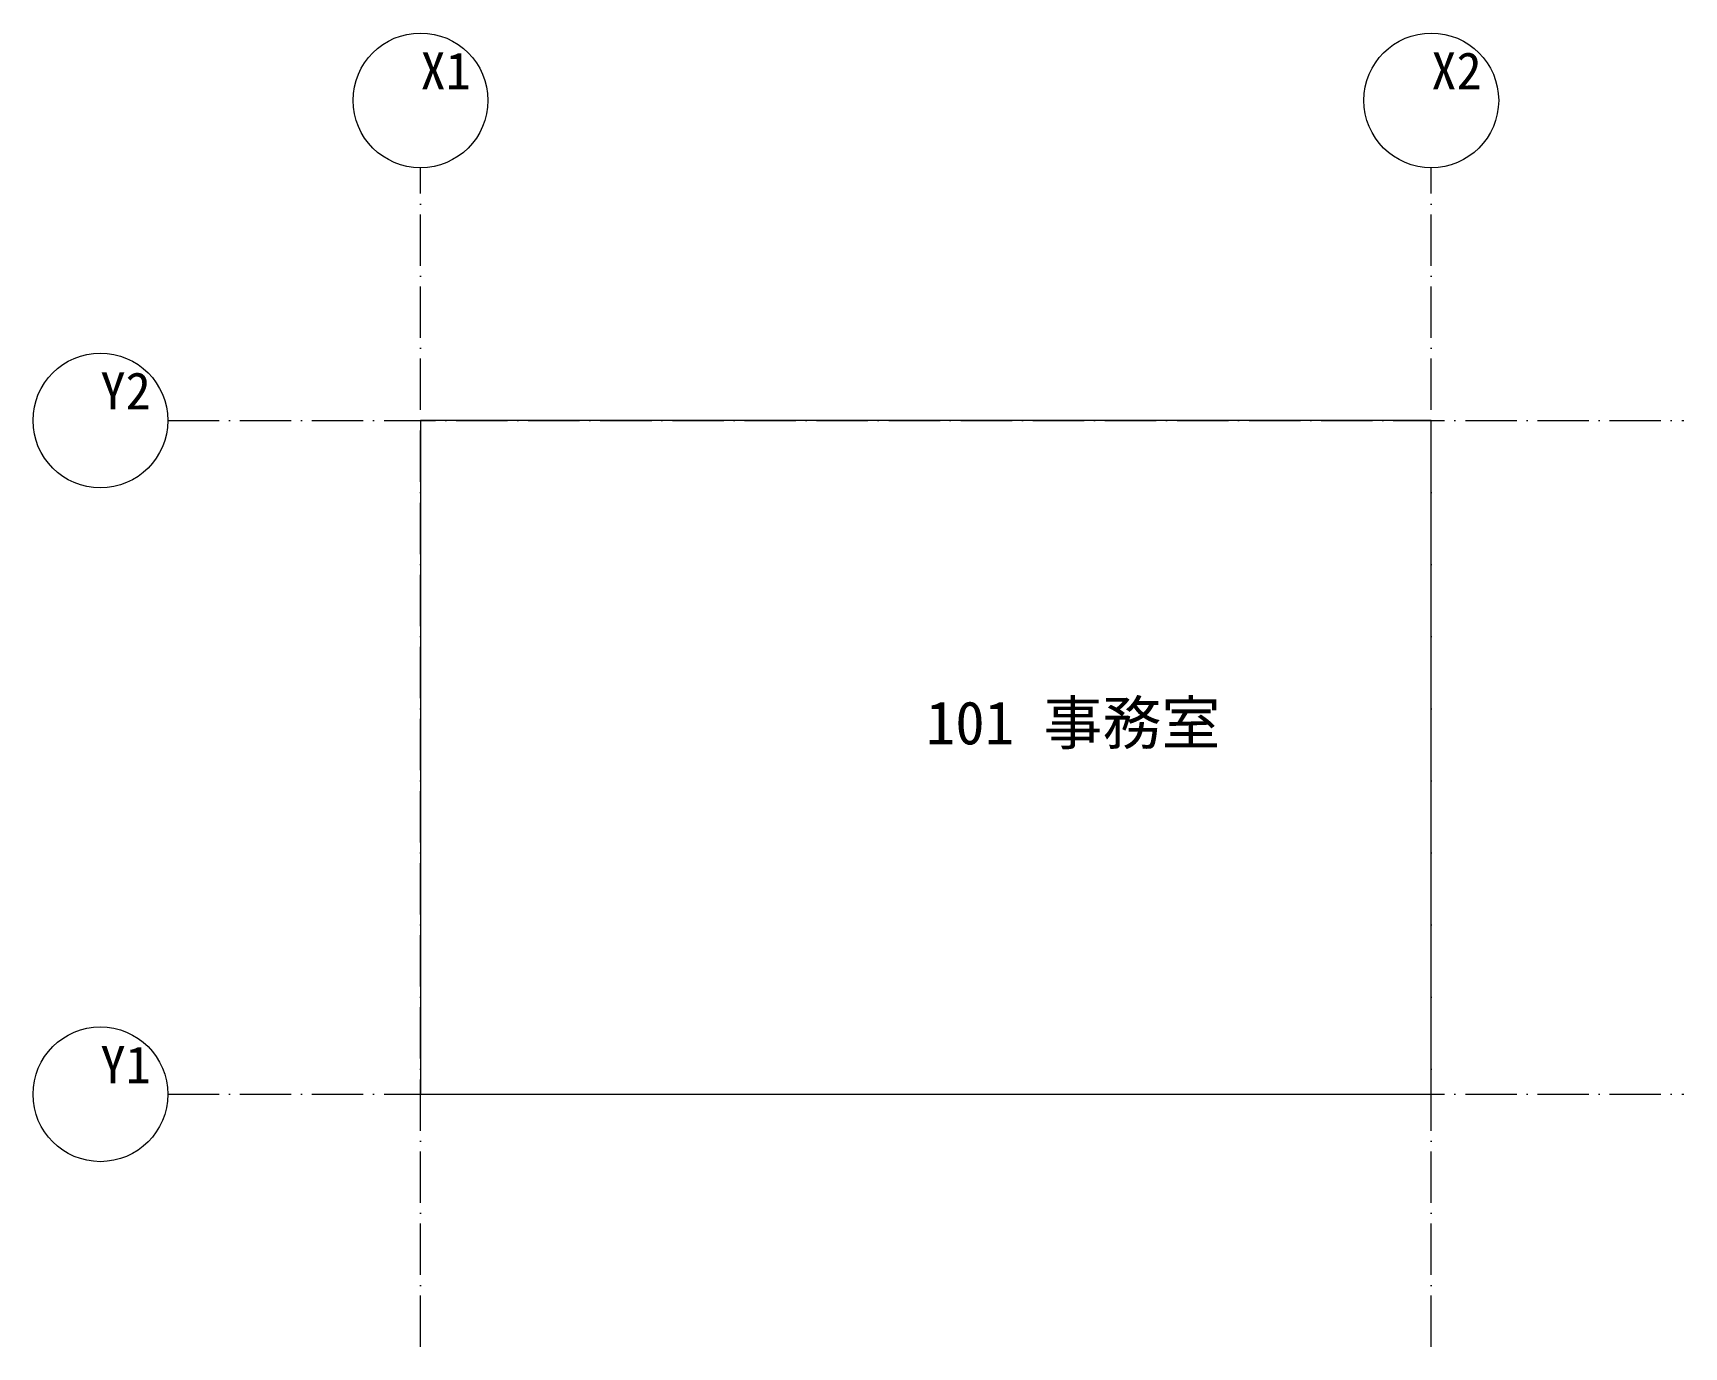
# Model space of a CAD drawing. Units: millimetres at full size. Extents: x -2300 to 7500, y -1500 to 6300.
import ezdxf
from ezdxf.enums import TextEntityAlignment as Align

# ---------------------------------------------------------------- set-up
doc = ezdxf.new("R2010")
doc.units = ezdxf.units.MM
doc.header["$LTSCALE"] = 120
doc.linetypes.add('USER10', pattern=[3.566, 2.54, -0.508, 0.01, -0.508])
for name, color, linetype, lineweight in [('0-2_GRID', 1, 'USER10', 18), ('0-3_ROOM_BOUNDARY', 3, 'Continuous', 18), ('0-5_WALL_CENTER', 5, 'Continuous', 18)]:
    doc.layers.add(name, color=color, linetype=linetype, lineweight=lineweight)
doc.layers.add('0-4_ROOM_NAME', color=7, linetype='Continuous')
doc.styles.add('ＭＳ ゴシック', font='')
doc.styles.get('ＭＳ ゴシック').set_extended_font_data('MS Gothic')

msp = doc.modelspace()

# ---------------------------------------------------------------- linework, layer by layer
at = {"layer": '0-2_GRID'}
for p, q in [((0, -1500), (0, 5500)), ((6000, -1500), (6000, 5500)), ((-1500, 4000), (7500, 4000)), ((-1500, 0), (7500, 0))]:
    msp.add_line(p, q, dxfattribs=at)
at = {"layer": '0-2_GRID', "linetype": 'Continuous'}
for centre in [(0, 5900), (6000, 5900), (-1900, 4000), (-1900, 0)]:
    msp.add_circle(centre, 400, dxfattribs=at)
at = {"layer": '0-3_ROOM_BOUNDARY'}
for p, q in [((6000, 4000), (0, 4000)), ((0, 4000), (0, 0)), ((6000, 0), (6000, 4000)), ((0, 0), (6000, 0))]:
    msp.add_line(p, q, dxfattribs=at)
at = {"layer": '0-5_WALL_CENTER'}
for p, q in [((6000, 4000), (0, 4000)), ((0, 4000), (0, 0)), ((6000, 0), (6000, 4000)), ((0, 0), (6000, 0))]:
    msp.add_line(p, q, dxfattribs=at)

# ---------------------------------------------------------------- texts
at = {"layer": '0-2_GRID', "color": 7, "style": 'ＭＳ ゴシック'}
for s, p in [('X1', (0, 5900)), ('X2', (6000, 5900)), ('Y2', (-1900, 4000)), ('Y1', (-1900, 0))]:
    msp.add_text(s, height=219.9, dxfattribs=at).set_placement(p, align=Align.BOTTOM_LEFT)
at = {"layer": '0-4_ROOM_NAME', "style": 'ＭＳ ゴシック'}
msp.add_text('101 事務室', height=256.6, dxfattribs=at).set_placement((3000, 2000), align=Align.BOTTOM_LEFT)

doc.saveas('drawing.dxf')
